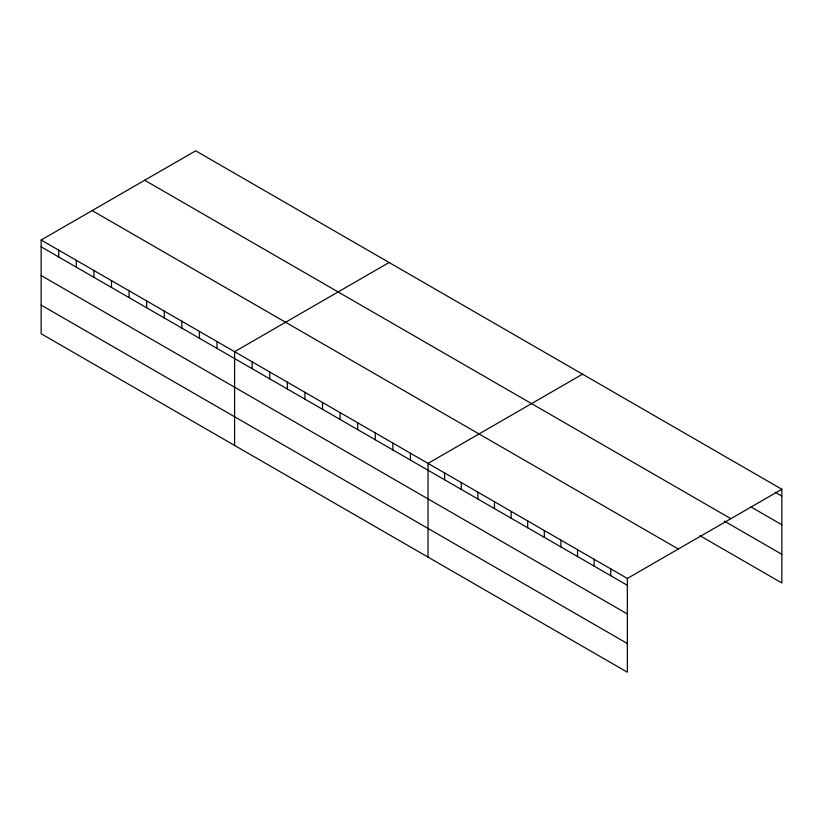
<?xml version="1.0" encoding="UTF-8"?>
<svg xmlns="http://www.w3.org/2000/svg" width="823" height="823" viewBox="0 0 823 823"><rect width="100%" height="100%" fill="white"/><g stroke="black" fill="none" stroke-linecap="round" stroke-linejoin="round"><path stroke-width="1.23" d="M41.15 240.018L627.342 578.456L627.342 672.185L41.15 333.747L41.15 240.018L195.658 150.815L781.85 489.253L781.85 582.982L699.91 535.68M389.104 262.496L234.596 351.699L234.596 445.438M582.54 374.177L428.042 463.38L428.042 557.12M627.342 578.456L781.85 489.253M775.204 492.257L781.85 496.094M750.843 506.865L781.85 524.765M144.673 180.247L730.865 518.685M724.271 521.072L781.85 554.311M92.135 210.575L678.327 549.013M41.15 246.859L627.342 585.297M41.15 275.53L627.342 613.968M41.15 305.076L627.342 643.514M610.738 568.868L610.738 575.709M594.124 559.27L594.124 566.121M577.52 549.682L577.52 556.523M560.905 540.094L560.905 546.935M544.301 530.506L544.301 537.347M527.687 520.918L527.687 527.759M511.083 511.33L511.083 518.171M494.479 501.742L494.479 508.583M477.865 492.154L477.865 498.995M461.261 482.566L461.261 489.407M444.646 472.968L444.646 479.819M410.451 453.226L410.451 460.078M392.869 443.083L392.869 449.924M375.278 432.929L375.278 439.77M357.696 422.775L357.696 429.616M340.105 412.621L340.105 419.463M322.523 402.468L322.523 409.309M304.942 392.314L304.942 399.155M287.35 382.16L287.35 389.001M269.769 372.006L269.769 378.847M252.177 361.853L252.177 368.694M217.005 341.545L217.005 348.386M199.423 331.391L199.423 338.232M181.842 321.237L181.842 328.079M164.25 311.084L164.25 317.925M146.669 300.93L146.669 307.781M129.077 290.776L129.077 297.628M111.496 280.633L111.496 287.474M93.904 270.479L93.904 277.32M76.323 260.325L76.323 267.166M58.731 250.171L58.731 257.013"/></g></svg>
